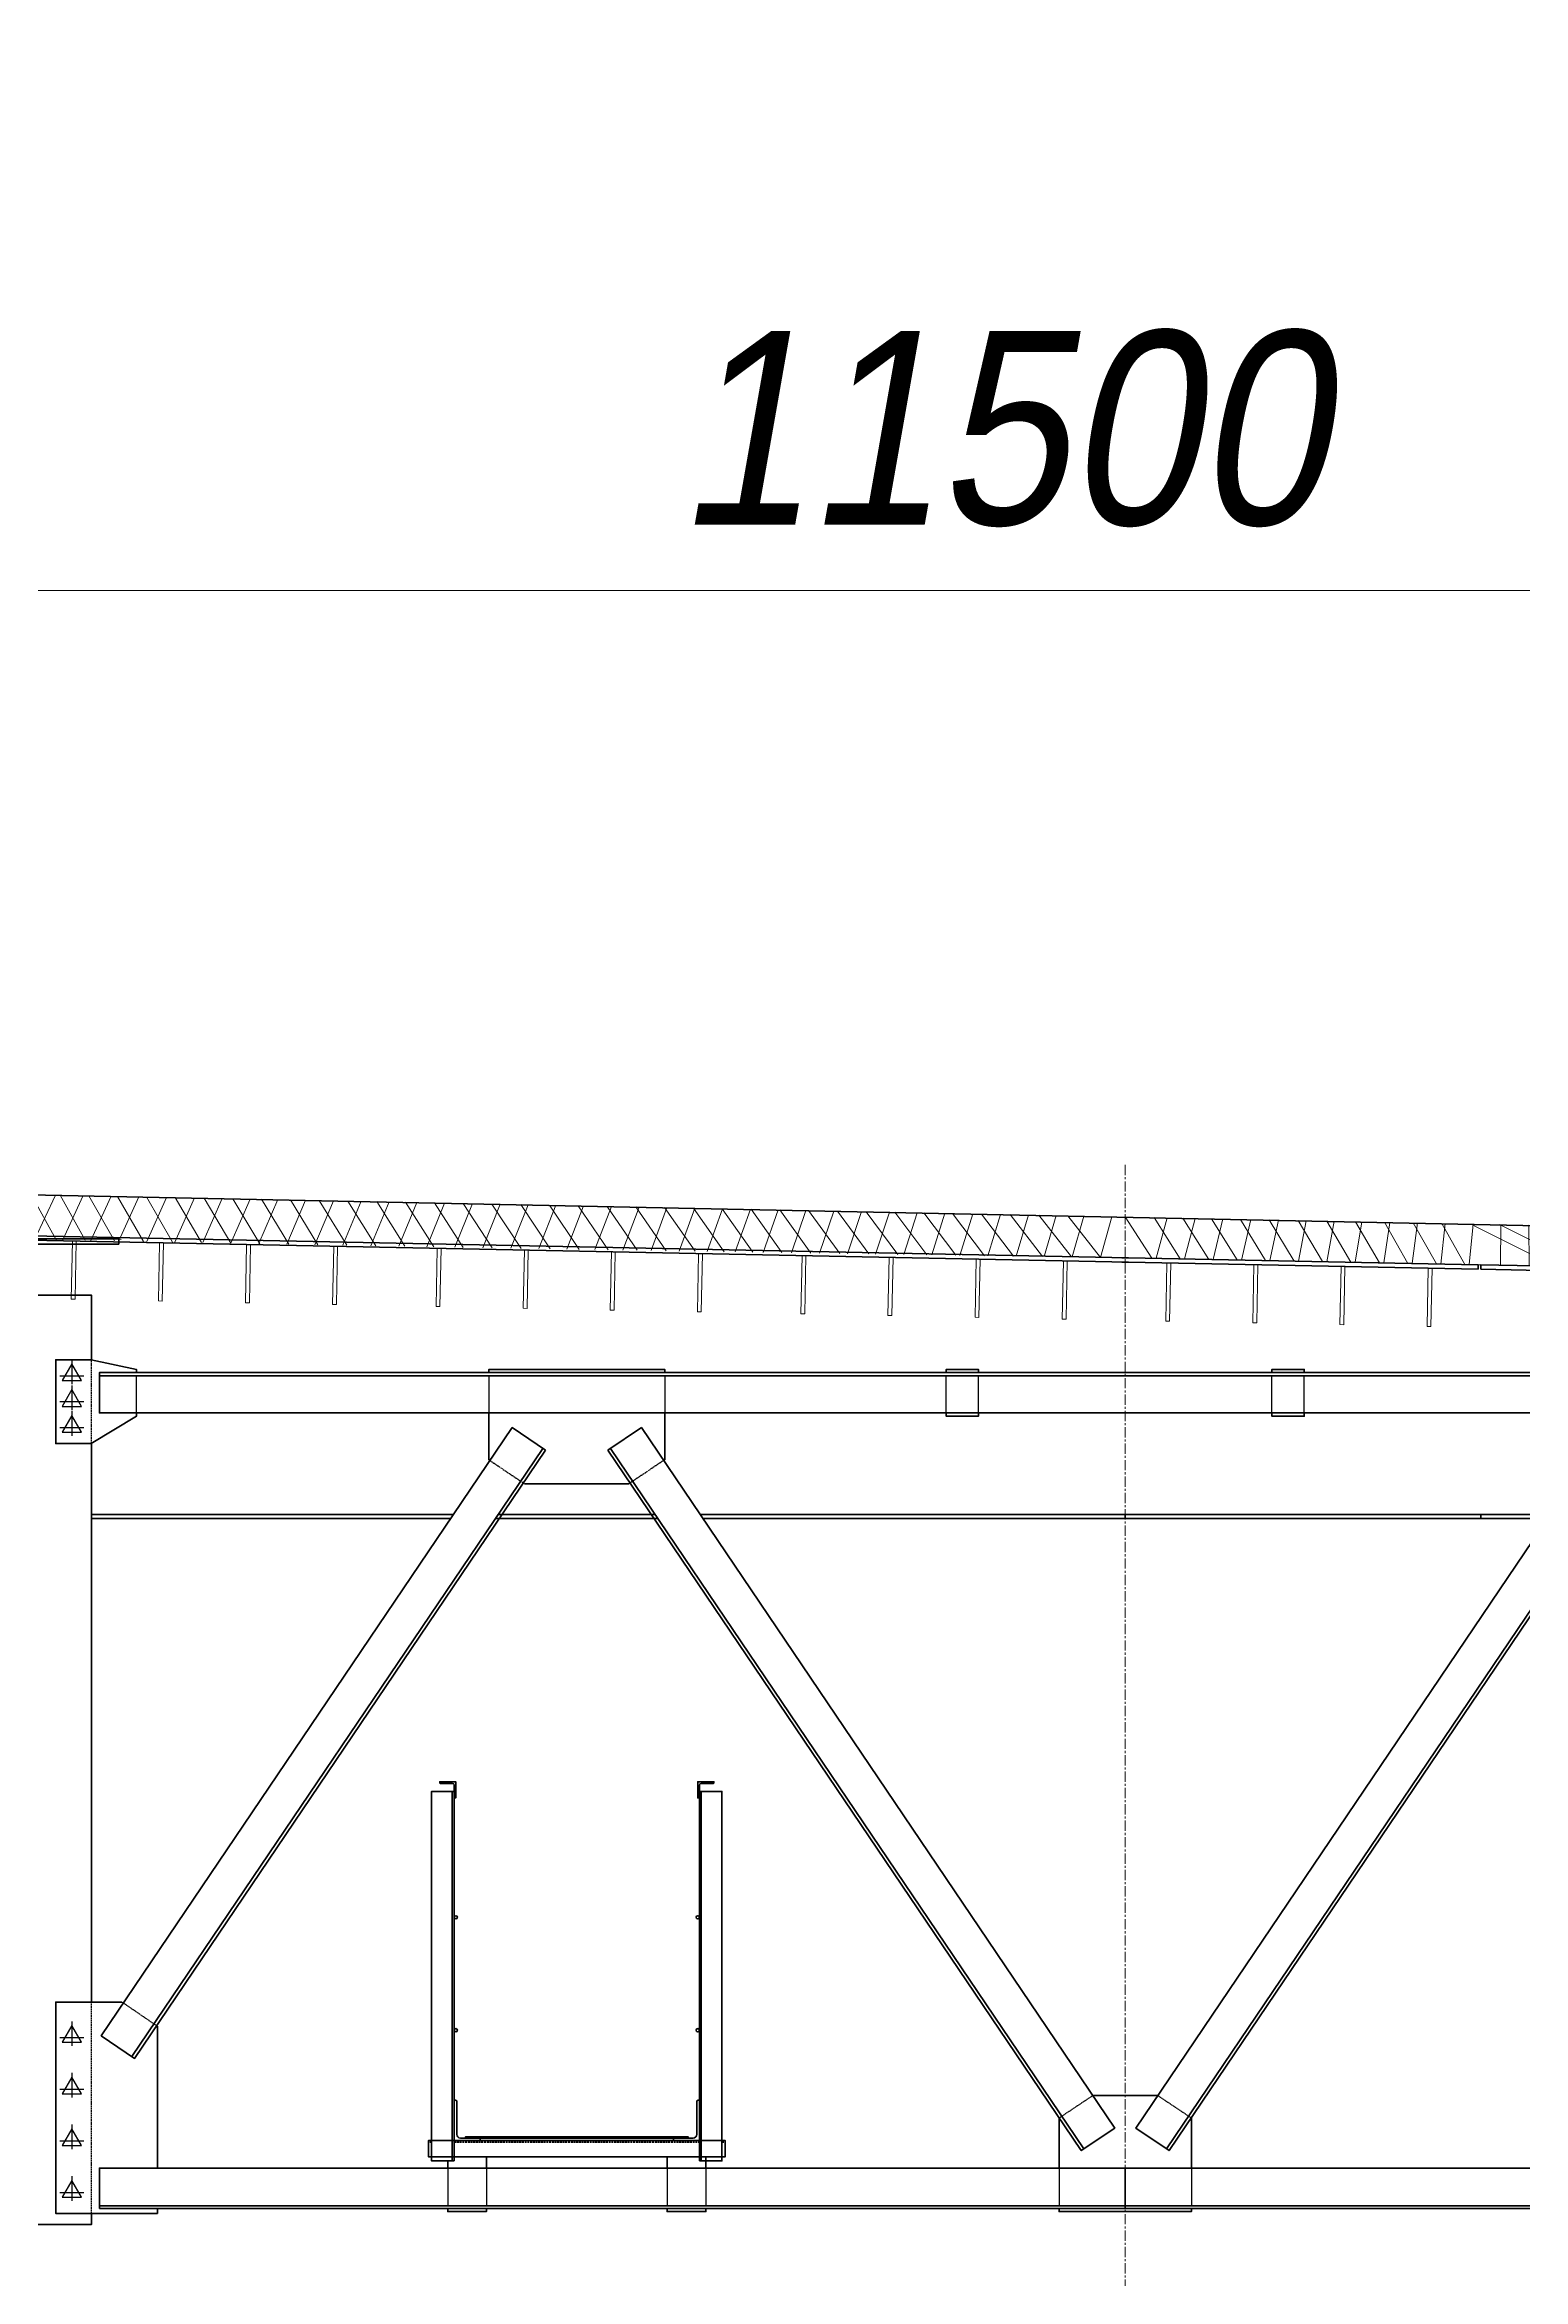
# Model space of a CAD drawing. Header units: millimetres. Extents: x 1864 to 10174863, y -4887456 to 5366151.
# Drawn here: x 9296926 to 9301509, y 334438 to 341363 of the extents above; entities that cross this region are included whole.
import ezdxf

# ---------------------------------------------------------------- set-up
doc = ezdxf.new("R2010")
doc.units = ezdxf.units.MM
doc.linetypes.add('CENTER', pattern=[50.800000000000004, 31.75, -6.35, 6.35, -6.35])
doc.linetypes.add('DASHED', pattern=[7, 5, -2, 0])
for name, color, linetype, lineweight in [('S-BALK', 150, 'Continuous', 40), ('S-BALK-NVEL', 11, 'DASHED', 40), ('S-BALK-PPRB', 80, 'Continuous', 40), ('S-BALK-PROR', 133, 'Continuous', 20), ('S-DRGO', 21, 'Continuous', 20), ('S-FASN', 221, 'Continuous', 40), ('S-GRID', 1, 'CENTER', 20), ('S-KREP', 30, 'Continuous', 25), ('S-METL-NVEL', 1, 'DASHED', 25), ('S-MNST', 61, 'Continuous', 40), ('S-PSVZ', 211, 'Continuous', 40), ('S-SECT-PATT', 105, 'Continuous', 15), ('S-SMXD', 71, 'Continuous', 40), ('T-DIMS', 3, 'Continuous', 30), ('T-GRID', 52, 'CENTER', 15)]:
    doc.layers.add(name, color=color, linetype=linetype, lineweight=lineweight)
doc.styles.add('TM', font='mipgost.shx', dxfattribs={"width": 0.9, "oblique": 10})
doc.dimstyles.new('TM', dxfattribs={"dimscale": 0, "dimtxt": 3, "dimasz": 1.25, "dimexe": 0.9, "dimexo": 1, "dimgap": 1, "dimtad": 1, "dimdec": 0, "dimdsep": 46, "dimtxsty": 'TM', "dimblk1": 'OBLIQUE', "dimblk2": 'OBLIQUE', "dimsah": 1, "dimcen": 3, "dimdle": 0.9, "dimclrt": 7, "dimadec": 0, "dimazin": 0, "dimtfac": 1, "dimtdec": 0, "dimtmove": 1, "dimatfit": 2, "dimldrblk": 'NONE', "dimfxl": 1, "dimtfill": 1, "dimtolj": 1, "dimlwd": 15, "dimlwe": 15, "dimarcsym": 0})

# ---------------------------------------------------------------- blocks, each defined once
blk = doc.blocks.new('_OBLIQUE')
at = {"color": 0, "linetype": 'ByBlock', "lineweight": -2}
blk.add_line((0.5000000000000001, 0.4999999999999999), (-0.5000000000000001, -0.4999999999999999), dxfattribs=at)
blk = doc.blocks.new('*D674')
at = {"layer": 'Defpoints', "color": 0, "transparency": 16777216}
for p in [(9307200.047488198, 342205.8760266896), (9307200.047488198, 337585.7049742337), (9293440.047488198, 337495.7049742337)]:
    blk.add_point(p, dxfattribs=at)
at = {"layer": 'T-DIMS', "color": 0, "lineweight": 15, "transparency": 16777216}
for p, q in [((9293440.047488198, 337695.7049742337), (9293440.047488198, 342385.8760266896)), ((9307200.047488198, 337785.7049742337), (9307200.047488198, 342385.8760266896))]:
    blk.add_line(p, q, dxfattribs=at)
at = {"layer": 'T-DIMS', "color": 0, "linetype": 'Continuous', "lineweight": 15, "transparency": 16777216}
blk.add_line((9293260.047488198, 342205.8760266896), (9307380.047488198, 342205.8760266896), dxfattribs=at)
at = {"layer": 'T-DIMS', "color": 0, "lineweight": 15, "transparency": 16777216, "xscale": 250, "yscale": 250, "zscale": 250, "rotation": 180}
blk.add_blockref('_OBLIQUE', (9293440.047488198, 342205.8760266896), dxfattribs=at)
at = {"layer": 'T-DIMS', "color": 0, "lineweight": 15, "transparency": 16777216, "xscale": 250, "yscale": 250, "zscale": 250}
blk.add_blockref('_OBLIQUE', (9307200.047488198, 342205.8760266896), dxfattribs=at)
at = {"layer": 'T-DIMS', "color": 7, "transparency": 16777216, "insert": (9300320.047488198, 342705.8760266896), "char_height": 600, "attachment_point": 5, "style": 'TM', "bg_fill": 3, "box_fill_scale": 1.1, "bg_fill_color": 256, "bg_fill_true_color": 13158600, "bg_fill_transparency": 0}
blk.add_mtext('\\A1;13760', dxfattribs=at)
blk = doc.blocks.new('_None')
blk = doc.blocks.new('*D1026')
at = {"layer": 'Defpoints', "color": 0, "transparency": 16777216}
for p in [(9305640.047488198, 339671.7367068525), (9294140.047488198, 337945.7349712249), (9305640.047488198, 337585.7049742337)]:
    blk.add_point(p, dxfattribs=at)
at = {"layer": 'T-DIMS', "color": 0, "lineweight": 15, "transparency": 16777216}
for p, q in [((9294140.047488198, 338145.7349712249), (9294140.047488198, 339851.7367068525)), ((9305640.047488198, 337785.7049742337), (9305640.047488198, 339851.7367068525))]:
    blk.add_line(p, q, dxfattribs=at)
at = {"layer": 'T-DIMS', "color": 0, "linetype": 'Continuous', "lineweight": 15, "transparency": 16777216}
blk.add_line((9293960.047488198, 339671.7367068525), (9305820.047488198, 339671.7367068525), dxfattribs=at)
at = {"layer": 'T-DIMS', "color": 0, "lineweight": 15, "transparency": 16777216, "xscale": 250, "yscale": 250, "zscale": 250, "rotation": 180}
blk.add_blockref('_OBLIQUE', (9294140.047488198, 339671.7367068525), dxfattribs=at)
at = {"layer": 'T-DIMS', "color": 0, "lineweight": 15, "transparency": 16777216, "xscale": 250, "yscale": 250, "zscale": 250}
blk.add_blockref('_OBLIQUE', (9305640.047488198, 339671.7367068525), dxfattribs=at)
at = {"layer": 'T-DIMS', "color": 7, "transparency": 16777216, "insert": (9299890.047488198, 340171.7367068525), "char_height": 600, "attachment_point": 5, "style": 'TM', "bg_fill": 3, "box_fill_scale": 1.1, "bg_fill_color": 256, "bg_fill_true_color": 13158600, "bg_fill_transparency": 0}
blk.add_mtext('\\A1;11500', dxfattribs=at)
blk = doc.blocks.new('*D677')
at = {"layer": 'Defpoints', "color": 0, "transparency": 16777216}
for p in [(9307200.047488198, 344571.447240233), (9307200.047488198, 338089.2661328312), (9279080.047488198, 337835.7049742337)]:
    blk.add_point(p, dxfattribs=at)
at = {"layer": 'T-DIMS', "color": 0, "lineweight": 15, "transparency": 16777216}
for p, q in [((9279080.047488198, 338035.7049742337), (9279080.047488198, 344751.447240233)), ((9307200.047488198, 338289.2661328312), (9307200.047488198, 344751.447240233))]:
    blk.add_line(p, q, dxfattribs=at)
at = {"layer": 'T-DIMS', "color": 0, "linetype": 'Continuous', "lineweight": 15, "transparency": 16777216}
blk.add_line((9278900.047488198, 344571.447240233), (9307380.047488198, 344571.447240233), dxfattribs=at)
at = {"layer": 'T-DIMS', "color": 0, "lineweight": 15, "transparency": 16777216, "xscale": 250, "yscale": 250, "zscale": 250, "rotation": 180}
blk.add_blockref('_OBLIQUE', (9279080.047488198, 344571.447240233), dxfattribs=at)
at = {"layer": 'T-DIMS', "color": 0, "lineweight": 15, "transparency": 16777216, "xscale": 250, "yscale": 250, "zscale": 250}
blk.add_blockref('_OBLIQUE', (9307200.047488198, 344571.447240233), dxfattribs=at)
at = {"layer": 'T-DIMS', "color": 7, "transparency": 16777216, "insert": (9293140.047488198, 345071.447240233), "char_height": 600, "attachment_point": 5, "style": 'TM', "bg_fill": 3, "box_fill_scale": 1.1, "bg_fill_color": 256, "bg_fill_true_color": 13158600, "bg_fill_transparency": 0}
blk.add_mtext('\\A1;28120', dxfattribs=at)
blk = doc.blocks.new('ПП1 (в пролете)')
at = {"layer": 'S-BALK'}
for p, q in [((8.039983584429137, 746.0003973008133), (2017.758112523011, 786.1922630321933)), ((8.319927601260133, 732.003196462756), (2018.038056539725, 772.195062194136)), ((2018.038056539725, 772.195062194136), (2017.758112523011, 786.1922630321933)), ((8.319927601260133, 732.003196462756), (8.039983584429137, 746.0003973025596))]:
    blk.add_line(p, q, dxfattribs=at)
at = {"layer": 'S-BALK-PROR'}
for points in [[(1569.740130717628, 583.1956065336228), (1583.737331557348, 583.4755505504173), (1580.138051341421, 763.4395613467603), (1566.140850501701, 763.159617329966)], [(1849.684147512069, 588.7944868695442), (1863.681348351789, 589.0744308863387), (1860.082068135862, 769.0384416826818), (1846.084867296142, 768.7584976658874)], [(170.0200467456542, 555.2012048542485), (184.0172475853743, 555.481148871043), (180.4179673694472, 735.4451596673861), (166.4207665297271, 735.1652156505917)], [(449.9640635400954, 560.8000851900536), (463.9612643798155, 561.080029206848), (460.3619841638885, 741.0440400031911), (446.3647833241683, 740.7640959863967)], [(729.9080803344203, 566.398965525975), (743.9052811741403, 566.6789095427695), (740.3060009582133, 746.6429203391125), (726.3088001184932, 746.3629763223181)], [(1009.852097128862, 571.9978458618964), (1023.849297968582, 572.2777898786909), (1020.250017752655, 752.2418006750339), (1006.252816912934, 751.9618566582395)], [(1289.796113923303, 577.5967261977014), (1303.793314763023, 577.8766702144959), (1300.194034547096, 757.8406810108389), (1286.196833707376, 757.5607369940445)]]:
    blk.add_lwpolyline(points, close=True, dxfattribs=at)
blk = doc.blocks.new('FA10463180_1k1')
blk.add_lwpolyline([(0, 0), (3180, 0), (3180, 125), (7.654042494670958e-15, 125)], close=True)
blk.add_lwpolyline([(4.898587196589413e-16, 8), (3180, 8)])
blk = doc.blocks.new('FF1046500_1k1')
blk.add_lwpolyline([(80, 4.3), (80, 0), (0, 0), (7.654042494670958e-15, 125), (4.300000000000007, 125, -0.414213562373095), (8.000000000000007, 121.3), (7.999999999999989, 19, 0.4142135623730953), (19, 8.000000000000007), (76.3, 8, -0.4142135623730953)], format="xyb", close=True)
blk = doc.blocks.new('EF920500_1k1')
blk.add_lwpolyline([(4.999999999999996, 10.49999999999999, 0.4142135623730949), (10.5, 5.000000000000004), (48.2, 4.999999999999999, -0.4142135623730945), (50, 3.2), (50, 0), (0, 0), (3.061616997868383e-15, 50), (3.200000000000003, 50, -0.4142135623730946), (5.000000000000004, 48.2)], format="xyb", close=True)
blk = doc.blocks.new('*U666')
at = {"layer": 'S-KREP'}
for p, q in [((-1.865570539250257, 0), (1.865570539250257, 0)), ((0, 2.502269466018333), (0, -1.314072506434059))]:
    blk.add_line(p, q, dxfattribs=at)
blk.add_lwpolyline([(1.5, -0.7304447692067697), (0, 1.867631442146376), (-1.5, -0.7304447692067697)], close=True, dxfattribs=at)
blk = doc.blocks.new('brb')
at = {"layer": 'S-SECT-PATT'}
h = blk.add_hatch(dxfattribs=at)
h.set_pattern_fill('NEMETALL', color=256, scale=500)
h.set_pattern_definition([(45, (1423168341.945273, 502460449.7215794), (-44.19417382415921, 44.19417382415922), []), (135, (1423168341.945273, 502460449.7215794), (-44.19417382415922, -44.19417382415921), [])])
edge = h.paths.add_edge_path()
edge.add_line((1423212499.028566, 502461524.0512466), (1423202263.979123, 502461314.39671))
edge.add_line((1423202263.979123, 502461314.39671), (1423202263.979123, 502461197.7215813))
edge.add_line((1423202263.979123, 502461197.7215813), (1423202543.979123, 502461197.7215813))
edge.add_line((1423202543.979123, 502461197.7215813), (1423202552.019106, 502461195.7219786))
edge.add_line((1423202552.019106, 502461195.7219786), (1423204561.737235, 502461235.9138443))
edge.add_line((1423204561.737235, 502461235.9138443), (1423204569.652239, 502461235.9854283))
edge.add_line((1423204569.652239, 502461235.9854283), (1423205653.656607, 502461257.6646156))
edge.add_arc((1423198111.173094, 503009613.9903199), 548408.1955965318, 270.788037270512, 271.5033933040003)
edge.add_line((1423212499.294033, 502461394.5716805), (1423212499.028566, 502461524.0512466))
at = {"layer": 'S-BALK'}
for p, q in [((1423204569.652239, 502461235.9854283), (1423212499.294033, 502461394.5716805)), ((1423204569.932183, 502461221.9882274), (1423212499.294033, 502461380.568881)), ((1423204569.652239, 502461235.9854283), (1423204569.932183, 502461221.9882274)), ((1423205664.024121, 502460461.6305659), (1423204561.989987, 502460461.6305659)), ((1423205664.024121, 502460449.6305659), (1423204561.989987, 502460449.6297279))]:
    blk.add_line(p, q, dxfattribs=at)
blk.add_lwpolyline([(1423209343.979123, 502461316.2930233), (1423208783.979123, 502461316.2930233), (1423208783.979123, 502461300.2930233), (1423209343.979123, 502461300.2930233)], close=True, dxfattribs=at)
for points in [[(1423204346.368507, 502460461.7215813), (1423204561.989987, 502460461.7215813), (1423204561.989987, 502460449.631404), (1423204354.540794, 502460449.631404)], [(1423206981.589739, 502460461.7215813), (1423205664.024121, 502460461.7207432), (1423205664.024121, 502460449.6305659), (1423206973.417452, 502460449.631404)], [(1423207112.224916, 502460449.631404), (1423207615.733329, 502460449.631404)], [(1423207607.561042, 502460461.7215813), (1423207120.397203, 502460461.7215813)], [(1423207754.540794, 502460449.631404), (1423208867.979123, 502460449.631404), (1423208867.979123, 502460461.7215813), (1423207746.368507, 502460461.7215813)]]:
    blk.add_lwpolyline(points, dxfattribs=at)
for centre, radius, start, end in [((1423205663.934125, 502460743.7673762), 514, 88.8542413675418, 91.1457586324582), ((1423205664.024121, 502460743.7673762), 514, 88.8542550252281, 91.14574497477192), ((1423205663.934125, 502460743.7673762), 500, 88.8542413675418, 91.1457586324582), ((1423205664.024121, 502460743.7673762), 500, 88.8542550252281, 91.14574497477192)]:
    blk.add_arc(centre, radius, start, end, dxfattribs=at)
at = {"layer": 'S-BALK-NVEL', "linetype": 'DASHED', "ltscale": 0.5}
for p, q in [((1423206913.979123, 502458521.7215813), (1423206983.979123, 502458521.7215813)), ((1423206983.979123, 502458471.7215813), (1423206913.979123, 502458471.7215813)), ((1423207813.979123, 502458521.7215813), (1423207743.979123, 502458521.7215813)), ((1423207743.979123, 502458471.7215813), (1423207813.979123, 502458471.7215813))]:
    blk.add_line(p, q, dxfattribs=at)
at = {"layer": 'S-BALK-NVEL', "linetype": 'DASHED', "ltscale": 1.2}
for points in [[(1423206913.979123, 502458516.7215813), (1423206903.979123, 502458516.7215813)], [(1423207743.979123, 502458516.7215813), (1423206983.979123, 502458516.7215813)], [(1423207813.979123, 502458516.7215813), (1423207823.979123, 502458516.7215813)]]:
    blk.add_lwpolyline(points, dxfattribs=at)
at = {"layer": 'S-BALK-PPRB'}
for points in [[(1423208867.979123, 502460941.7215813), (1423208867.979123, 502461141.7215813), (1423209047.979123, 502461141.7215813), (1423209047.979123, 502458261.7215813), (1423208867.979123, 502458261.7215813), (1423208867.979123, 502458296.2215813)], [(1423208867.979123, 502458951.2215813), (1423208867.979123, 502460681.7215813)]]:
    blk.add_lwpolyline(points, dxfattribs=at)
at = {"layer": 'S-BALK-PROR'}
for points in [[(1423208660.962058, 502461123.7728267), (1423208648.964457, 502461123.5328747), (1423208645.365177, 502461303.4968855), (1423208657.362777, 502461303.7368375)], [(1423208930.962058, 502461129.1728267), (1423208918.964457, 502461128.9328747), (1423208915.365177, 502461308.8968855), (1423208927.362777, 502461309.1368375)], [(1423205268.487206, 502461055.9233315), (1423205256.489605, 502461055.6833795), (1423205252.890325, 502461235.6473902), (1423205264.887925, 502461235.8873423)], [(1423205538.487206, 502461061.3233315), (1423205526.489605, 502461061.0833794), (1423205522.890325, 502461241.0473903), (1423205534.887925, 502461241.2873423)], [(1423205859.31394, 502461067.6506507), (1423205847.316339, 502461067.4106987), (1423205843.717059, 502461247.3747095), (1423205855.71466, 502461247.6146615)], [(1423206129.31394, 502461073.0506507), (1423206117.316339, 502461072.8106987), (1423206113.717059, 502461252.7747095), (1423206125.71466, 502461253.0146616)], [(1423206399.31394, 502461078.4506508), (1423206387.316339, 502461078.2106987), (1423206383.717059, 502461258.1747095), (1423206395.71466, 502461258.4146615)], [(1423206669.31394, 502461083.8506507), (1423206657.316339, 502461083.6106987), (1423206653.717059, 502461263.5747095), (1423206665.71466, 502461263.8146615)], [(1423206990.137107, 502461090.3563283), (1423206978.139506, 502461090.1163763), (1423206974.540226, 502461270.0803871), (1423206986.537827, 502461270.3203391)], [(1423207260.137107, 502461095.7563283), (1423207248.139506, 502461095.5163763), (1423207244.540226, 502461275.4803871), (1423207256.537827, 502461275.7203391)], [(1423207530.137107, 502461101.1563283), (1423207518.139506, 502461100.9163763), (1423207514.540226, 502461280.8803871), (1423207526.537827, 502461281.1203391)], [(1423207800.137107, 502461106.5563283), (1423207788.139506, 502461106.3163763), (1423207784.540226, 502461286.2803871), (1423207796.537827, 502461286.5203391)], [(1423208120.962058, 502461112.9728267), (1423208108.964457, 502461112.7328747), (1423208105.365177, 502461292.6968855), (1423208117.362777, 502461292.9368375)], [(1423208390.962058, 502461118.3728267), (1423208378.964457, 502461118.1328747), (1423208375.365177, 502461298.0968855), (1423208387.362777, 502461298.3368375)], [(1423204728.487206, 502461045.1233315), (1423204716.489605, 502461044.8833795), (1423204712.890325, 502461224.8473902), (1423204724.887925, 502461225.0873423)], [(1423204998.487206, 502461050.5233315), (1423204986.489605, 502461050.2833794), (1423204982.890325, 502461230.2473903), (1423204994.887925, 502461230.4873423)]]:
    blk.add_lwpolyline(points, close=True, dxfattribs=at)
at = {"layer": 'S-DRGO', "lineweight": 70}
blk.add_line((1423212499.294033, 502461524.0567344), (1423198749.157384, 502461239.8057702), dxfattribs=at)
at = {"layer": 'S-DRGO'}
for p, q in [((1423208775.939139, 502461314.2934206), (1423208783.979123, 502461316.2930233)), ((1423204561.737235, 502461235.9138443), (1423204569.652239, 502461235.9854283))]:
    blk.add_line(p, q, dxfattribs=at)
at = {"layer": 'S-FASN'}
for points in [[(1423207091.479123, 502460901.7215813), (1423207091.479123, 502460911.7215813), (1423207636.479123, 502460911.7215813), (1423207636.479123, 502460901.7215813)], [(1423207091.518777, 502460631.6951453), (1423207091.479123, 502460631.7215813), (1423207091.479123, 502460776.7215813)], [(1423207636.479123, 502460776.7215813), (1423207636.479123, 502460631.7215813), (1423207636.439469, 502460631.6951453)], [(1423207525.241009, 502460556.7215813), (1423207202.717237, 502460556.7215813)]]:
    blk.add_lwpolyline(points, dxfattribs=at)
at = {"layer": 'S-FASN', "flags": 128}
for points in [[(1423208728.97916, 502460776.7215813), (1423208728.97916, 502460766.7215813), (1423208868.979123, 502460681.7215813), (1423208978.97916, 502460681.7215813), (1423208978.97916, 502460941.7215813), (1423208868.979123, 502460941.7215813), (1423208728.97916, 502460911.7215813), (1423208728.97916, 502460901.7215813)], [(1423208663.979123, 502458311.7215813), (1423208663.979123, 502458296.2215813), (1423208978.979123, 502458296.2215813), (1423208978.979123, 502458951.2215813), (1423208773.979123, 502458951.2215813)], [(1423208663.979123, 502458876.2215813), (1423208663.979123, 502458436.7215813)]]:
    blk.add_lwpolyline(points, dxfattribs=at)
at = {"layer": 'S-GRID', "linetype": 'CENTER'}
blk.add_line((1423205663.979123, 502457805.0611337), (1423205663.979123, 502461547.1764828), dxfattribs=at)
at = {"layer": 'S-METL-NVEL', "ltscale": 0.5}
for p, q in [((1423205108.979123, 502460776.7215813), (1423205108.979123, 502460891.7215813)), ((1423205208.979123, 502460776.7215813), (1423205208.979123, 502460891.7215813)), ((1423206118.979123, 502460776.7215813), (1423206118.979123, 502460891.7215813)), ((1423206218.979123, 502460776.7215813), (1423206218.979123, 502460891.7215813)), ((1423207091.479123, 502460891.7215813), (1423207091.479123, 502460776.7215813)), ((1423207636.479123, 502460891.7215813), (1423207636.479123, 502460776.7215813)), ((1423208728.97916, 502460776.7215813), (1423208728.97916, 502460891.7215813)), ((1423208773.979123, 502458951.2215813), (1423208663.979123, 502458876.2215813)), ((1423205458.979123, 502458591.7215813), (1423205563.979123, 502458661.7215813)), ((1423205868.979123, 502458591.7215813), (1423205763.979123, 502458661.7215813)), ((1423205458.979123, 502458436.7215813), (1423205458.979123, 502458320.7215813)), ((1423205868.979123, 502458436.7215813), (1423205868.979123, 502458320.7215813)), ((1423206963.979123, 502458436.7215813), (1423206963.979123, 502458320.7215813)), ((1423207083.979123, 502458436.7215813), (1423207083.979123, 502458320.7215813)), ((1423207643.979123, 502458436.7215813), (1423207643.979123, 502458320.7215813)), ((1423207763.979123, 502458436.7215813), (1423207763.979123, 502458320.7215813))]:
    blk.add_line(p, q, dxfattribs=at)
at = {"layer": 'S-METL-NVEL'}
for p, q in [((1423208867.979123, 502460682.3287243), (1423208867.979123, 502460941.5072955)), ((1423208867.979123, 502458296.2215813), (1423208867.979123, 502458951.2215813))]:
    blk.add_line(p, q, dxfattribs=at)
at = {"layer": 'S-METL-NVEL', "ltscale": 0.7}
for points in [[(1423207091.518777, 502460631.6951453), (1423207202.717237, 502460556.7215813)], [(1423207636.439469, 502460631.6951453), (1423207525.241009, 502460556.7215813)]]:
    blk.add_lwpolyline(points, dxfattribs=at)
at = {"layer": 'S-MNST'}
for p in [(1423205563.351248, 502458661.3029978), (1423205764.606998, 502458661.3029978)]:
    blk.add_line(p, (1423205663.979123, 502458661.3029978), dxfattribs=at)
for points in [[(1423205208.979123, 502460901.7215813), (1423205208.979123, 502460911.7215813), (1423205108.979123, 502460911.7215813), (1423205108.979123, 502460901.7215813)], [(1423206118.979123, 502460901.7215813), (1423206118.979123, 502460911.7215813), (1423206218.979123, 502460911.7215813), (1423206218.979123, 502460901.7215813)], [(1423205108.979123, 502460776.7215813), (1423205108.979123, 502460766.7215813), (1423205208.979123, 502460766.7215813), (1423205208.979123, 502460776.7215813)], [(1423206218.979123, 502460776.7215813), (1423206218.979123, 502460766.7215813), (1423206118.979123, 502460766.7215813), (1423206118.979123, 502460776.7215813)], [(1423205458.979123, 502458436.7215813), (1423205458.979123, 502458591.7215813)], [(1423205868.979123, 502458436.7215813), (1423205868.979123, 502458591.7215813)], [(1423205663.979123, 502458301.7215813), (1423205458.979123, 502458301.7215813), (1423205458.979123, 502458311.7215813)], [(1423205663.979123, 502458301.7215813), (1423205458.979123, 502458301.7215813), (1423205458.979123, 502458311.7215813)], [(1423205663.979123, 502458301.7215813), (1423205868.979123, 502458301.7215813), (1423205868.979123, 502458311.7215813)], [(1423205663.979123, 502458301.7215813), (1423205868.979123, 502458301.7215813), (1423205868.979123, 502458311.7215813)]]:
    blk.add_lwpolyline(points, dxfattribs=at)
at = {"layer": 'S-PSVZ'}
for points in [[(1423205663.979123, 502460901.7215813), (1423202483.979123, 502460901.7215813), (1423202483.979123, 502460776.7215813), (1423205663.979123, 502460776.7215813)], [(1423205663.979123, 502460891.7215813), (1423202483.979123, 502460891.7215813)], [(1423205663.979123, 502460901.7215813), (1423208843.979123, 502460901.7215813), (1423208843.979123, 502460776.7215813), (1423205663.979123, 502460776.7215813)], [(1423205663.979123, 502460891.7215813), (1423208843.979123, 502460891.7215813)], [(1423204068.915952, 502460666.8347592), (1423205536.142718, 502458496.2022206)], [(1423207259.042294, 502460666.8347592), (1423205791.815528, 502458496.2022206)], [(1423207468.915952, 502460666.8347592), (1423208742.939193, 502458782.0297877)], [(1423202523.979123, 502458311.7215813), (1423205663.979123, 502458311.7215813)], [(1423208803.979123, 502458311.7215813), (1423205663.979123, 502458311.7215813)]]:
    blk.add_lwpolyline(points, dxfattribs=at)
for points in [[(1423204060.631095, 502460661.234657), (1423205527.857861, 502458490.6021184), (1423205631.418573, 502458560.6033953), (1423204164.191808, 502460731.2359341)], [(1423207267.327151, 502460661.234657), (1423205800.100385, 502458490.6021184), (1423205696.539672, 502458560.6033953), (1423207163.766438, 502460731.2359341)], [(1423207460.631095, 502460661.234657), (1423208734.654336, 502458776.4296855), (1423208838.215049, 502458846.4309625), (1423207564.191808, 502460731.2359341)]]:
    blk.add_lwpolyline(points, close=True, dxfattribs=at)
at = {"layer": 'S-SMXD'}
for points in [[(1423206983.979123, 502458458.7215813), (1423206983.979123, 502459603.7215813), (1423206913.979123, 502459603.7215813), (1423206913.979123, 502458458.7215813)], [(1423207743.979123, 502458458.7215813), (1423207743.979123, 502459603.7215813), (1423207813.979123, 502459603.7215813), (1423207813.979123, 502458458.7215813)], [(1423207018.979123, 502458529.7215813), (1423207708.979123, 502458529.7215813), (1423207708.979123, 502458533.7215813), (1423207018.979123, 502458533.7215813)]]:
    blk.add_lwpolyline(points, close=True, dxfattribs=at)
for points in [[(1423206977.979123, 502458458.7215813), (1423206977.979123, 502459603.7215813)], [(1423207749.979123, 502458458.7215813), (1423207749.979123, 502459603.7215813)], [(1423206913.979123, 502458521.7215813), (1423206903.979123, 502458521.7215813), (1423206903.979123, 502458471.7215813), (1423206913.979123, 502458471.7215813)], [(1423206963.979123, 502458436.7215813), (1423206963.979123, 502458471.7215813)], [(1423207743.979123, 502458521.7215813), (1423206983.979123, 502458521.7215813)], [(1423206983.979123, 502458471.7215813), (1423207743.979123, 502458471.7215813)], [(1423207083.979123, 502458471.7215813), (1423207083.979123, 502458436.7215813)], [(1423207643.979123, 502458436.7215813), (1423207643.979123, 502458471.7215813)], [(1423207813.979123, 502458521.7215813), (1423207823.979123, 502458521.7215813), (1423207823.979123, 502458471.7215813), (1423207813.979123, 502458471.7215813)], [(1423207763.979123, 502458458.7215813), (1423207763.979123, 502458436.7215813)], [(1423207083.979123, 502458311.7215813), (1423207083.979123, 502458301.7215813), (1423206963.979123, 502458301.7215813), (1423206963.979123, 502458311.7215813)], [(1423207763.979123, 502458311.7215813), (1423207763.979123, 502458301.7215813), (1423207643.979123, 502458301.7215813), (1423207643.979123, 502458311.7215813)]]:
    blk.add_lwpolyline(points, dxfattribs=at)
for centre in [(1423206988.979123, 502459213.7215813), (1423207738.979123, 502459213.7215813), (1423206988.979123, 502458863.7215813), (1423207738.979123, 502458863.7215813)]:
    blk.add_circle(centre, 5, dxfattribs=at)
at = {"layer": 'T-GRID'}
blk.add_line((1423205663.979123, 502457805.0611337), (1423205663.979123, 502461547.1764828), dxfattribs=at)
blk.add_blockref('ПП1 (в пролете)', (1423202543.979123, 502460449.7215813))
at = {"layer": 'S-KREP', "xscale": -20, "yscale": 20, "zscale": 20}
for p in [(1423208928.97916, 502460891.7215813), (1423208928.97916, 502460811.7215813), (1423208928.97916, 502460731.7215813), (1423208928.979123, 502458841.2215813), (1423208928.979123, 502458681.2215813), (1423208928.979123, 502458521.2215813), (1423208928.979123, 502458361.2215813)]:
    blk.add_blockref('*U666', p, dxfattribs=at)
at = {"layer": 'S-PSVZ'}
blk.add_blockref('FA10463180_1k1', (1423202483.979123, 502458311.7215813), dxfattribs=at)
at = {"layer": 'S-PSVZ', "xscale": -1}
blk.add_blockref('FA10463180_1k1', (1423208843.979123, 502458311.7215813), dxfattribs=at)
at = {"layer": 'S-SMXD', "xscale": -1, "rotation": 90}
blk.add_blockref('EF920500_1k1', (1423206988.979123, 502459633.7215813), dxfattribs=at)
at = {"layer": 'S-SMXD', "rotation": 270}
blk.add_blockref('EF920500_1k1', (1423207738.979123, 502459633.7215813), dxfattribs=at)
at = {"layer": 'S-SMXD'}
blk.add_blockref('FF1046500_1k1', (1423206983.979123, 502458521.7215813), dxfattribs=at)
at = {"layer": 'S-SMXD', "xscale": -1}
blk.add_blockref('FF1046500_1k1', (1423207743.979123, 502458521.7215813), dxfattribs=at)

msp = doc.modelspace()

# ---------------------------------------------------------------- dimensions: what is measured, and where the dimension line sits
at = {"layer": 'T-DIMS'}
dim = msp.add_linear_dim(base=(9307200.047488198, 342205.8760266896), p1=(9293440.047488198, 337495.7049742337), p2=(9307200.047488198, 337585.7049742337), dimstyle='TM', override={"dimscale": 0, "dimtix": 0, "dimtofl": 1, "dimtmove": 1, "dimatfit": 2}, dxfattribs=at)
dim.commit()
dim.dimension.update_dxf_attribs({"geometry": '*D674', "text_midpoint": (9300320.047488198, 342705.8760266896)})

# ---------------------------------------------------------------- next in the draw order: dimensions: what is measured, and where the dimension line sits
dim = msp.add_linear_dim(base=(9305640.047488198, 339671.7367068525), p1=(9294140.047488198, 337945.7349712249), p2=(9305640.047488198, 337585.7049742337), dimstyle='TM', override={"dimscale": 0, "dimtix": 0, "dimtofl": 1, "dimtmove": 1, "dimatfit": 2}, dxfattribs=at)
dim.commit()
dim.dimension.update_dxf_attribs({"geometry": '*D1026', "text_midpoint": (9299890.047488198, 340171.7367068525)})

# ---------------------------------------------------------------- next in the draw order: dimensions: what is measured, and where the dimension line sits
dim = msp.add_linear_dim(base=(9307200.047488198, 344571.447240233), p1=(9279080.047488198, 337835.7049742337), p2=(9307200.047488198, 338089.2661328312), dimstyle='TM', override={"dimscale": 0, "dimtix": 0, "dimtofl": 1, "dimtmove": 1, "dimatfit": 2}, dxfattribs=at)
dim.commit()
dim.dimension.update_dxf_attribs({"geometry": '*D677', "text_midpoint": (9293140.047488198, 345071.447240233)})

# ---------------------------------------------------------------- next in the draw order: block references
at = {"layer": 'T-DIMS', "xscale": -1}
msp.add_blockref('brb', (1432505939.341522, -502123654.033702), dxfattribs=at)

doc.saveas('drawing.dxf')
